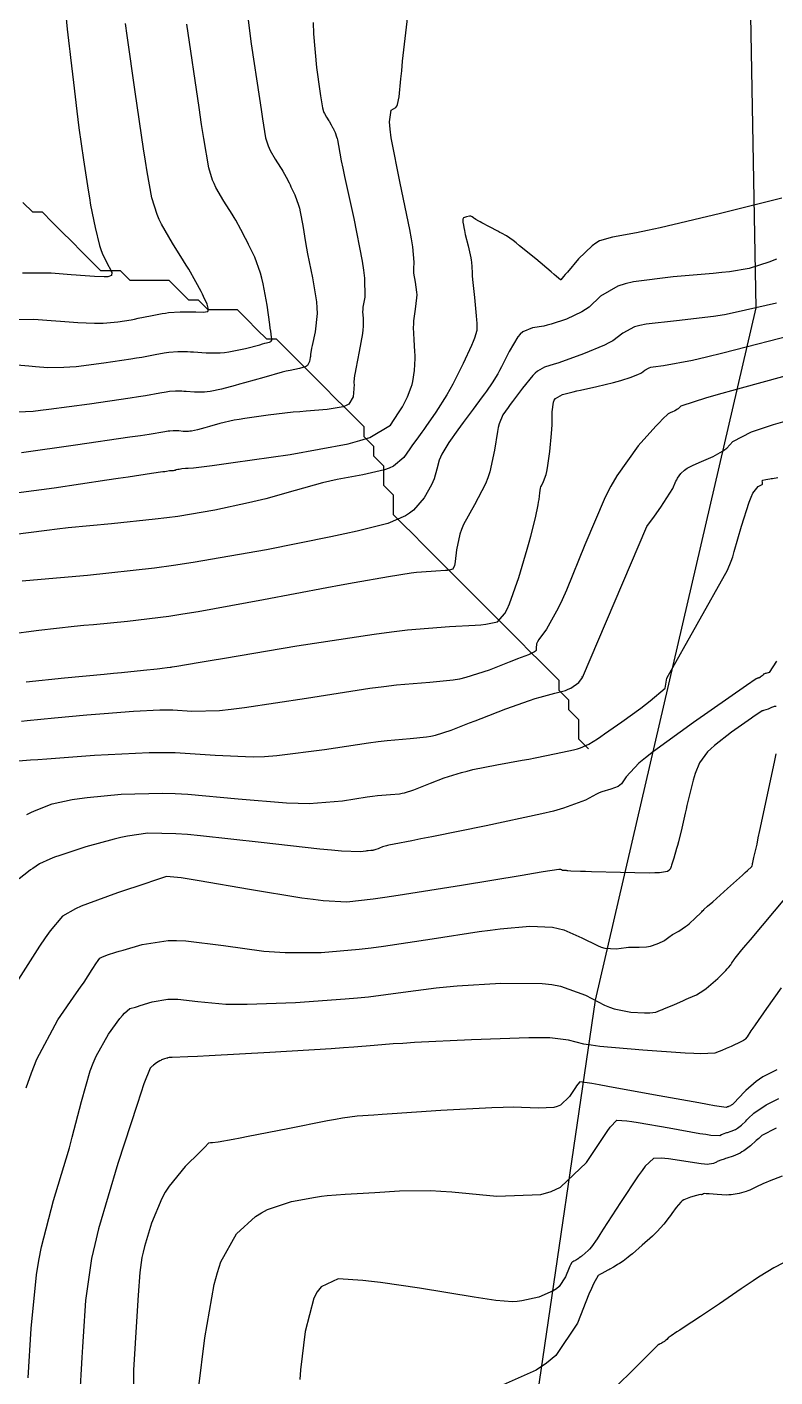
# Model space of a CAD drawing. Header units: metres. Extents: x 837117 to 838479, y 1189012 to 1191015.
# Drawn here: x 838165.3 to 838242, y 1190327.7 to 1190466 of the extents above; entities that cross this region are included whole.
import ezdxf

# ---------------------------------------------------------------- set-up
doc = ezdxf.new("R2010")
doc.units = ezdxf.units.M
doc.header["$LTSCALE"] = 0.3
for name, color, linetype in [('CORREDORVIA', 70, 'Continuous'), ('COTAS 10', 1, 'Continuous'), ('COTAS INT', 252, 'Continuous'), ('DRENAJE', 5, 'Continuous')]:
    doc.layers.add(name, color=color, linetype=linetype)

msp = doc.modelspace()

# ---------------------------------------------------------------- linework, layer by layer
at = {"layer": 'CORREDORVIA'}
msp.add_lwpolyline([(837910.68, 1191000.96), (838157.03, 1190996.19), (838237.17, 1190821.34), (838237, 1190602.88), (838240.03, 1190437.2), (838223.54, 1190366.27), (838212.2, 1190288.92), (838221.4, 1189997.88), (837954.54, 1189509.17), (837751.16, 1189231.38), (837593.19, 1189234.4), (837744.49, 1189686.61), (837750.28, 1189933.97), (837723.62, 1190051.52), (837726.09, 1190134.48), (837885.38, 1190229.43), (837983.18, 1190344.12), (837817.55, 1190502.19), (837798.03, 1190660.17), (837963.57, 1190795.98)], close=True, dxfattribs=at)
at = {"layer": 'COTAS 10'}
for points in [[(838164.25, 1190431.37), (838165.5, 1190431.27), (838165.84, 1190431.24), (838166.19, 1190431.21), (838167.45, 1190431.11), (838169.09, 1190431.12), (838169.68, 1190431.16), (838170.33, 1190431.22), (838173.17, 1190431.57), (838175.94, 1190431.99), (838176.54, 1190432.08), (838177.08, 1190432.17), (838178.45, 1190432.44), (838179.36, 1190432.61), (838179.61, 1190432.65), (838179.86, 1190432.68), (838180.77, 1190432.74), (838181.75, 1190432.73), (838182.06, 1190432.72), (838182.38, 1190432.7), (838183.66, 1190432.6), (838185.12, 1190432.59), (838185.55, 1190432.63), (838185.99, 1190432.69), (838187.7, 1190433.05), (838189.16, 1190433.44), (838189.45, 1190433.51), (838189.7, 1190433.58), (838190.17, 1190433.71), (838190.29, 1190433.76), (838190.32, 1190433.78), (838190.34, 1190433.8), (838190.39, 1190433.9), (838190.4, 1190434.02), (838190.4, 1190434.06), (838190.4, 1190434.09), (838190.38, 1190434.22), (838190.29, 1190434.81), (838190.25, 1190435.12), (838190.19, 1190435.51), (838189.92, 1190437.48), (838189.52, 1190439.69), (838189.39, 1190440.24), (838189.24, 1190440.76), (838188.65, 1190442.39), (838188.03, 1190443.7), (838187.87, 1190444.02), (838187.72, 1190444.32), (838187.24, 1190445.25), (838186.71, 1190446.18), (838186.53, 1190446.48), (838186.33, 1190446.81), (838185.48, 1190448.14), (838184.67, 1190449.56), (838184.49, 1190449.94), (838184.34, 1190450.3), (838183.94, 1190451.56), (838183.44, 1190454.55), (838183.21, 1190456.01), (838182.95, 1190457.74), (838181.7, 1190466.29)], [(838242.15, 1190442.21), (838241.36, 1190441.9), (838239.35, 1190441.24), (838237.34, 1190440.91), (838236.55, 1190440.82), (838235.65, 1190440.73), (838231.54, 1190440.39), (838227.48, 1190439.88), (838226.62, 1190439.68), (838225.87, 1190439.45), (838224.1, 1190438.4), (838222.94, 1190437.3), (838222.57, 1190437.04), (838222.18, 1190436.79), (838220.61, 1190436.05), (838219.04, 1190435.53), (838218.65, 1190435.43), (838218.28, 1190435.34), (838217.13, 1190435.16), (838216.14, 1190434.75), (838215.88, 1190434.51), (838215.62, 1190434.23), (838214.73, 1190432.75), (838213.95, 1190431.16), (838213.76, 1190430.79), (838213.57, 1190430.46), (838213.01, 1190429.53), (838212.41, 1190428.68), (838212.2, 1190428.4), (838211.98, 1190428.1), (838211.04, 1190426.84), (838210.02, 1190425.48), (838209.75, 1190425.1), (838209.49, 1190424.73), (838208.57, 1190423.43), (838207.84, 1190422.22), (838207.7, 1190421.92), (838207.57, 1190421.62), (838207.32, 1190420.68), (838207.06, 1190419.71), (838206.93, 1190419.4), (838206.78, 1190419.08), (838206.04, 1190417.76), (838204.92, 1190416.49), (838204.53, 1190416.19), (838204.11, 1190415.91), (838202.3, 1190415.13), (838199.16, 1190414.33), (838197.89, 1190414.05), (838196.46, 1190413.74), (838189.85, 1190412.43), (838182.35, 1190411.12), (838180.34, 1190410.82), (838178.37, 1190410.55), (838171.51, 1190409.8), (838165.96, 1190409.31), (838164.81, 1190409.21)], [(838165.3, 1190385.29), (838165.78, 1190385.54), (838166.25, 1190385.76), (838167.9, 1190386.39), (838169.94, 1190386.84), (838170.68, 1190386.95), (838171.48, 1190387.06), (838174.96, 1190387.38), (838179.2, 1190387.49), (838180.48, 1190387.45), (838181.8, 1190387.39), (838186.96, 1190386.92), (838191.91, 1190386.49), (838193.11, 1190386.45), (838194.23, 1190386.44), (838197.64, 1190386.71), (838200.18, 1190387.1), (838200.74, 1190387.18), (838201.25, 1190387.24), (838202.57, 1190387.35), (838203.51, 1190387.44), (838203.77, 1190387.49), (838204.02, 1190387.54), (838204.95, 1190387.84), (838205.99, 1190388.25), (838206.32, 1190388.37), (838206.67, 1190388.51), (838208.08, 1190389.05), (838209.85, 1190389.61), (838210.42, 1190389.76), (838211.02, 1190389.91), (838213.49, 1190390.41), (838216.07, 1190390.87), (838216.74, 1190390.99), (838217.39, 1190391.12), (838219.57, 1190391.54), (838221.34, 1190391.94), (838221.73, 1190392.04), (838222.07, 1190392.14), (838222.92, 1190392.5), (838223.79, 1190393.06), (838224.13, 1190393.29), (838224.52, 1190393.56), (838226.3, 1190394.79), (838228.24, 1190396.21), (838228.73, 1190396.59), (838229.2, 1190396.96), (838230.73, 1190398.25), (838230.9, 1190399.26), (838237.12, 1190410.34), (838237.5, 1190411.26), (838237.66, 1190411.72), (838237.82, 1190412.26), (838238.57, 1190414.83), (838239.35, 1190417.32), (838239.54, 1190417.81), (838239.72, 1190418.21), (838240.27, 1190418.92), (838240.62, 1190419.07), (838240.68, 1190419.11), (838240.72, 1190419.16), (838240.71, 1190419.34), (838240.68, 1190419.5), (838240.71, 1190419.53), (838240.76, 1190419.56), (838241.04, 1190419.64), (838241.46, 1190419.7), (838241.59, 1190419.72), (838241.73, 1190419.74), (838242.3, 1190419.84)], [(838242.62, 1190367.56), (838241.12, 1190365.42), (838239.95, 1190363.75), (838239.72, 1190363.41), (838239.53, 1190363.13), (838239.15, 1190362.53), (838238.95, 1190362.28), (838238.86, 1190362.21), (838238.76, 1190362.14), (838238.3, 1190361.9), (838237.78, 1190361.67), (838237.63, 1190361.6), (838237.49, 1190361.54), (838237, 1190361.34), (838236.53, 1190361.14), (838236.27, 1190361.04), (838235.81, 1190360.85), (838234.39, 1190360.79), (838233.67, 1190360.82), (838232.8, 1190360.86), (838228.43, 1190361.15), (838224.03, 1190361.55), (838223.13, 1190361.66), (838222.38, 1190361.77), (838220.82, 1190362.17), (838218.91, 1190362.41), (838217.93, 1190362.43), (838216.76, 1190362.43), (838210.89, 1190362.23), (838205.02, 1190361.93), (838203.84, 1190361.86), (838202.85, 1190361.8), (838200.89, 1190361.64), (838198.83, 1190361.46), (838197.77, 1190361.39), (838196.5, 1190361.31), (838190.19, 1190360.93), (838183.97, 1190360.58), (838182.78, 1190360.52), (838181.81, 1190360.47), (838180.19, 1190360.4), (838180.05, 1190360.42), (838180.02, 1190360.42), (838179.98, 1190360.42), (838179.88, 1190360.4), (838179.75, 1190360.36), (838179.7, 1190360.35), (838179.64, 1190360.33), (838179.4, 1190360.26), (838179.1, 1190360.16), (838179.02, 1190360.11), (838178.93, 1190360.07), (838178.59, 1190359.86), (838178.28, 1190359.63), (838178.2, 1190359.57), (838178.13, 1190359.51), (838177.92, 1190359.32), (838177.3, 1190357.71), (838176.98, 1190356.76), (838176.59, 1190355.59), (838174.62, 1190349.54), (838172.65, 1190342.84), (838172.26, 1190341.26), (838171.93, 1190339.8), (838171.29, 1190335.51), (838171.07, 1190331.84), (838171, 1190330.76), (838170.93, 1190329.67), (838170.68, 1190325.51)], [(838243.8, 1190339.86), (838241.86, 1190338.86), (838240.46, 1190337.99), (838240.1, 1190337.76), (838239.74, 1190337.52), (838238.54, 1190336.71), (838237.2, 1190335.78), (838236.76, 1190335.49), (838236.29, 1190335.17), (838234.35, 1190333.88), (838232.59, 1190332.72), (838232.24, 1190332.49), (838231.94, 1190332.3), (838231.34, 1190331.91), (838231.14, 1190331.77), (838231.09, 1190331.73), (838231.04, 1190331.69), (838230.89, 1190331.53), (838230.75, 1190331.39), (838230.71, 1190331.36), (838230.68, 1190331.32), (838230.54, 1190331.23), (838230.41, 1190331.16), (838230.37, 1190331.14), (838230.34, 1190331.12), (838230.22, 1190331.07), (838230.12, 1190331.02), (838230.1, 1190331.01), (838230.07, 1190331), (838229.98, 1190330.94), (838229.19, 1190330.16), (838228.71, 1190329.69), (838228.13, 1190329.11), (838225.1, 1190326.09)]]:
    msp.add_lwpolyline(points, dxfattribs=at)
at = {"layer": 'COTAS INT'}
for points in [[(838187.54, 1190470.28), (838188.3, 1190464.27), (838189.13, 1190458.66), (838189.3, 1190457.52), (838189.45, 1190456.57), (838189.77, 1190454.62), (838190.02, 1190453.82), (838190.12, 1190453.59), (838190.23, 1190453.35), (838190.75, 1190452.45), (838191.29, 1190451.59), (838191.42, 1190451.39), (838191.53, 1190451.2), (838191.87, 1190450.6), (838192.18, 1190450.01), (838192.28, 1190449.82), (838192.37, 1190449.62), (838192.77, 1190448.78), (838193.15, 1190447.74), (838193.24, 1190447.41), (838193.32, 1190447.06), (838193.58, 1190445.65), (838193.86, 1190443.9), (838193.97, 1190443.33), (838194.08, 1190442.74), (838194.59, 1190440.3), (838194.99, 1190437.83), (838195.03, 1190437.22), (838195.04, 1190436.63), (838194.85, 1190434.74), (838194.54, 1190433.36), (838194.48, 1190433.09), (838194.44, 1190432.86), (838194.38, 1190432.47), (838194.38, 1190432.3), (838194.37, 1190432.23), (838194.35, 1190432.14), (838194.27, 1190431.73), (838194.06, 1190431.32), (838193.95, 1190431.23), (838193.83, 1190431.16), (838193.26, 1190430.99), (838192.27, 1190430.8), (838191.89, 1190430.71), (838191.47, 1190430.61), (838189.58, 1190430.09), (838187.59, 1190429.53), (838187.1, 1190429.39), (838186.65, 1190429.27), (838185.24, 1190428.89), (838184.08, 1190428.64), (838183.78, 1190428.6), (838183.49, 1190428.58), (838182.49, 1190428.58), (838181.62, 1190428.65), (838181.4, 1190428.66), (838181.19, 1190428.67), (838180.52, 1190428.67), (838179.91, 1190428.63), (838179.74, 1190428.61), (838179.57, 1190428.59), (838178.94, 1190428.47), (838177.46, 1190428.21), (838176.74, 1190428.1), (838175.89, 1190427.97), (838171.73, 1190427.36), (838167.54, 1190426.79), (838166.68, 1190426.68), (838165.94, 1190426.6), (838164.36, 1190426.51)], [(838162.62, 1190418.05), (838168.08, 1190418.77), (838173.5, 1190419.58), (838174.66, 1190419.76), (838175.67, 1190419.91), (838178.07, 1190420.26), (838179.22, 1190420.43), (838179.44, 1190420.46), (838179.62, 1190420.49), (838179.93, 1190420.54), (838179.97, 1190420.54), (838179.98, 1190420.54), (838179.99, 1190420.55), (838180.03, 1190420.55), (838180.08, 1190420.55), (838180.09, 1190420.55), (838180.1, 1190420.55), (838180.16, 1190420.54), (838180.22, 1190420.54), (838180.24, 1190420.54), (838180.26, 1190420.55), (838180.33, 1190420.56), (838180.42, 1190420.59), (838180.45, 1190420.59), (838180.48, 1190420.6), (838180.61, 1190420.64), (838180.78, 1190420.68), (838180.84, 1190420.69), (838180.91, 1190420.7), (838181.19, 1190420.74), (838181.57, 1190420.78), (838181.7, 1190420.79), (838181.83, 1190420.8), (838182.39, 1190420.83), (838184.28, 1190421.07), (838185.25, 1190421.2), (838186.43, 1190421.36), (838192.29, 1190422.2), (838198.22, 1190423.28), (838199.43, 1190423.61), (838200.45, 1190423.94), (838202.59, 1190425.2), (838203.41, 1190426.45), (838203.61, 1190426.77), (838203.79, 1190427.08), (838204.32, 1190428.08), (838204.7, 1190429.07), (838204.78, 1190429.36), (838204.85, 1190429.66), (838205.03, 1190430.81), (838205.09, 1190432.03), (838205.09, 1190432.37), (838205.08, 1190432.71), (838205, 1190433.96), (838204.94, 1190435.21), (838204.95, 1190435.55), (838204.97, 1190435.88), (838205.14, 1190437.08), (838205.29, 1190438.23), (838205.3, 1190438.53), (838205.29, 1190438.83), (838205.15, 1190439.86), (838204.97, 1190440.77), (838204.95, 1190441), (838204.95, 1190441.21), (838205.01, 1190441.88), (838204.87, 1190443.48), (838204.73, 1190444.28), (838204.55, 1190445.24), (838203.56, 1190449.99), (838202.65, 1190454.64), (838202.53, 1190455.53), (838202.46, 1190456.26), (838202.65, 1190457.48), (838203.11, 1190457.75), (838203.21, 1190457.89), (838203.28, 1190458.05), (838203.45, 1190458.83), (838203.63, 1190460.69), (838203.72, 1190461.51), (838203.82, 1190462.48), (838204.36, 1190467.12)], [(838169.28, 1190467.21), (838169.41, 1190465.78), (838169.63, 1190464.04), (838169.7, 1190463.47), (838169.77, 1190462.85), (838170.06, 1190460.3), (838170.41, 1190457.37), (838170.52, 1190456.52), (838170.63, 1190455.65), (838171.09, 1190452.38), (838171.57, 1190449.26), (838171.7, 1190448.49), (838171.83, 1190447.75), (838172.29, 1190445.43), (838172.75, 1190443.6), (838172.88, 1190443.19), (838173.02, 1190442.81), (838173.51, 1190441.76), (838173.89, 1190441.09), (838173.95, 1190440.94), (838173.99, 1190440.82), (838173.96, 1190440.52), (838173.59, 1190440.4), (838173.42, 1190440.38), (838173.21, 1190440.38), (838172.21, 1190440.42), (838170.79, 1190440.53), (838170.33, 1190440.57), (838169.83, 1190440.61), (838167.77, 1190440.78), (838164.85, 1190440.77)], [(838163.51, 1190436.03), (838166.01, 1190436.07), (838167.77, 1190435.93), (838168.26, 1190435.89), (838168.75, 1190435.85), (838170.53, 1190435.71), (838172.24, 1190435.63), (838172.69, 1190435.64), (838173.12, 1190435.65), (838174.61, 1190435.78), (838175.98, 1190436), (838176.34, 1190436.07), (838176.7, 1190436.14), (838177.95, 1190436.4), (838179.16, 1190436.64), (838179.49, 1190436.68), (838179.82, 1190436.72), (838181.01, 1190436.8), (838182.09, 1190436.81), (838182.35, 1190436.81), (838182.6, 1190436.8), (838183.36, 1190436.76), (838183.83, 1190436.85), (838183.89, 1190436.93), (838183.93, 1190437.03), (838183.79, 1190437.59), (838183.41, 1190438.38), (838183.29, 1190438.62), (838183.16, 1190438.88), (838182.61, 1190439.89), (838181.89, 1190441.16), (838181.64, 1190441.57), (838181.36, 1190442.02), (838180.21, 1190443.84), (838179.11, 1190445.77), (838178.87, 1190446.28), (838178.65, 1190446.78), (838178.11, 1190448.49), (838177.63, 1190451.15), (838177.46, 1190452.25), (838177.26, 1190453.5), (838176.39, 1190459.34), (838175.56, 1190465.13), (838175.39, 1190466.36)], [(838194.66, 1190466.44), (838194.69, 1190465.3), (838194.97, 1190461.84), (838195.32, 1190459.42), (838195.4, 1190458.93), (838195.46, 1190458.52), (838195.6, 1190457.69), (838195.71, 1190457.34), (838195.75, 1190457.24), (838195.8, 1190457.14), (838196.02, 1190456.75), (838196.25, 1190456.38), (838196.31, 1190456.29), (838196.36, 1190456.21), (838196.5, 1190455.96), (838196.64, 1190455.7), (838196.68, 1190455.62), (838196.72, 1190455.53), (838196.89, 1190455.17), (838197.05, 1190454.73), (838197.09, 1190454.58), (838197.13, 1190454.44), (838197.24, 1190453.83), (838197.53, 1190452.28), (838197.69, 1190451.54), (838197.87, 1190450.67), (838198.81, 1190446.38), (838199.67, 1190441.99), (838199.81, 1190441.06), (838199.91, 1190440.25), (838199.93, 1190438.31), (838199.74, 1190437.28), (838199.72, 1190437.04), (838199.71, 1190436.82), (838199.76, 1190436.16), (838199.78, 1190435.31), (838199.75, 1190434.97), (838199.69, 1190434.57), (838199.36, 1190432.74), (838199.01, 1190430.97), (838198.94, 1190430.6), (838198.89, 1190430.29), (838198.83, 1190429.64), (838198.84, 1190429.23), (838198.83, 1190429.08), (838198.82, 1190428.9), (838198.76, 1190428.11), (838198.3, 1190427.35), (838198.03, 1190427.2), (838197.71, 1190427.06), (838196.08, 1190426.79), (838193.92, 1190426.63), (838193.28, 1190426.57), (838192.61, 1190426.51), (838190.04, 1190426.21), (838187.63, 1190425.88), (838187.07, 1190425.79), (838186.56, 1190425.7), (838185.09, 1190425.36), (838184.03, 1190425.06), (838183.78, 1190424.99), (838183.53, 1190424.93), (838182.79, 1190424.72), (838182.17, 1190424.59), (838182.01, 1190424.57), (838181.85, 1190424.56), (838181.33, 1190424.56), (838180.86, 1190424.6), (838180.75, 1190424.6), (838180.64, 1190424.61), (838180.28, 1190424.61), (838179.95, 1190424.59), (838179.86, 1190424.58), (838179.77, 1190424.57), (838179.44, 1190424.5), (838177.83, 1190424.25), (838176.94, 1190424.11), (838175.85, 1190423.95), (838170.29, 1190423.15), (838164.74, 1190422.36)], [(838242.7, 1190448.45), (838236.42, 1190446.87), (838230.21, 1190445.42), (838228.92, 1190445.13), (838227.81, 1190444.9), (838225.32, 1190444.47), (838224, 1190444.07), (838223.63, 1190443.85), (838223.25, 1190443.58), (838221.86, 1190442.22), (838220.71, 1190440.87), (838220.49, 1190440.62), (838220.31, 1190440.41), (838220.03, 1190440.09), (838220.02, 1190440.09), (838220.01, 1190440.1), (838220.01, 1190440.1), (838219.99, 1190440.1), (838219.6, 1190440.43), (838219.35, 1190440.64), (838219.05, 1190440.89), (838217.46, 1190442.22), (838215.8, 1190443.58), (838215.45, 1190443.86), (838215.15, 1190444.1), (838214.45, 1190444.59), (838213.95, 1190444.86), (838213.77, 1190444.95), (838213.58, 1190445.06), (838212.73, 1190445.5), (838211.93, 1190445.92), (838211.77, 1190446.01), (838211.62, 1190446.08), (838211.31, 1190446.27), (838211.17, 1190446.38), (838211.13, 1190446.41), (838211.09, 1190446.44), (838210.96, 1190446.53), (838210.8, 1190446.59), (838210.73, 1190446.59), (838210.66, 1190446.59), (838210.35, 1190446.55), (838210.07, 1190446.42), (838210.03, 1190446.36), (838209.99, 1190446.3), (838209.99, 1190445.98), (838210.06, 1190445.67), (838210.07, 1190445.61), (838210.08, 1190445.55), (838210.08, 1190445.45), (838210.15, 1190445.14), (838210.19, 1190444.95), (838210.24, 1190444.73), (838210.53, 1190443.55), (838210.8, 1190442.35), (838210.85, 1190442.1), (838210.89, 1190441.89), (838210.92, 1190441.42), (838210.93, 1190440.8), (838210.95, 1190440.49), (838210.98, 1190440.12), (838211.17, 1190438.28), (838211.35, 1190436.39), (838211.38, 1190436), (838211.41, 1190435.66), (838211.42, 1190434.88), (838211.19, 1190434.1), (838211.05, 1190433.76), (838210.88, 1190433.36), (838210.04, 1190431.5), (838208.97, 1190429.39), (838208.66, 1190428.84), (838208.35, 1190428.3), (838207.21, 1190426.52), (838206.2, 1190425.07), (838205.98, 1190424.75), (838205.78, 1190424.47), (838205.26, 1190423.76), (838204.84, 1190423.18), (838204.7, 1190422.98), (838204.55, 1190422.77), (838203.93, 1190421.87), (838202.87, 1190420.99), (838202.44, 1190420.79), (838201.96, 1190420.61), (838199.74, 1190420.11), (838197.1, 1190419.64), (838196.35, 1190419.47), (838195.59, 1190419.29), (838192.79, 1190418.5), (838189.79, 1190417.65), (838188.91, 1190417.43), (838188.01, 1190417.22), (838184.57, 1190416.49), (838180.77, 1190415.85), (838179.63, 1190415.7), (838178.46, 1190415.55), (838173.96, 1190415.08), (838169.53, 1190414.66), (838168.41, 1190414.54), (838167.33, 1190414.41), (838163.84, 1190413.95)], [(838242.14, 1190437.68), (838237.92, 1190436.72), (838236.8, 1190436.51), (838235.7, 1190436.33), (838231.88, 1190435.9), (838228.8, 1190435.54), (838228.15, 1190435.41), (838227.6, 1190435.27), (838226.38, 1190434.62), (838225.38, 1190433.85), (838224.97, 1190433.62), (838224.51, 1190433.39), (838222.35, 1190432.5), (838220.2, 1190431.72), (838219.74, 1190431.56), (838219.34, 1190431.43), (838218.37, 1190431.14), (838217.66, 1190430.73), (838217.42, 1190430.52), (838217.17, 1190430.27), (838216.1, 1190428.99), (838215.07, 1190427.62), (838214.84, 1190427.3), (838214.64, 1190427.02), (838214.08, 1190426.25), (838213.71, 1190425.34), (838213.62, 1190424.97), (838213.53, 1190424.55), (838213.23, 1190422.64), (838212.76, 1190420.41), (838212.55, 1190419.8), (838212.31, 1190419.2), (838211.17, 1190417.03), (838210.07, 1190415.02), (838209.85, 1190414.51), (838209.67, 1190414.02), (838209.33, 1190412.43), (838209.22, 1190411.23), (838209.18, 1190411), (838209.14, 1190410.8), (838208.97, 1190410.43), (838208.59, 1190410.33), (838208.41, 1190410.31), (838208.21, 1190410.29), (838207.21, 1190410.25), (838205.74, 1190410.15), (838205.23, 1190410.09), (838204.69, 1190410.02), (838202.38, 1190409.67), (838198.84, 1190409.05), (838197.52, 1190408.8), (838196.06, 1190408.53), (838189.54, 1190407.29), (838182.86, 1190406.08), (838181.29, 1190405.82), (838179.84, 1190405.6), (838175.6, 1190405.07), (838172.11, 1190404.75), (838171.13, 1190404.66), (838170.14, 1190404.56), (838166.52, 1190404.17), (838163.42, 1190403.76)], [(838165.22, 1190398.9), (838169.15, 1190399.3), (838173.23, 1190399.68), (838174.16, 1190399.77), (838174.99, 1190399.85), (838177.25, 1190400.09), (838178.64, 1190400.24), (838178.93, 1190400.27), (838179.17, 1190400.3), (838179.69, 1190400.35), (838179.99, 1190400.39), (838180.09, 1190400.41), (838180.2, 1190400.42), (838180.67, 1190400.51), (838182.87, 1190400.89), (838184.07, 1190401.09), (838185.54, 1190401.33), (838192.97, 1190402.57), (838200.91, 1190403.79), (838202.69, 1190404.03), (838204.3, 1190404.23), (838208.61, 1190404.58), (838211.27, 1190404.69), (838211.84, 1190404.74), (838212.34, 1190404.79), (838213.53, 1190405.03), (838214.3, 1190405.9), (838214.54, 1190406.34), (838214.78, 1190406.88), (838215.73, 1190409.57), (838216.6, 1190412.5), (838216.79, 1190413.19), (838216.97, 1190413.83), (838217.43, 1190415.7), (838217.7, 1190417.03), (838217.75, 1190417.32), (838217.8, 1190417.59), (838217.89, 1190418.27), (838217.96, 1190418.73), (838218, 1190418.86), (838218.04, 1190418.98), (838218.26, 1190419.42), (838218.52, 1190420.15), (838218.59, 1190420.46), (838218.66, 1190420.82), (838218.91, 1190422.51), (838219.09, 1190424.35), (838219.11, 1190424.8), (838219.14, 1190425.23), (838219.14, 1190426.56), (838219.27, 1190427.55), (838219.37, 1190427.76), (838219.5, 1190427.94), (838220.22, 1190428.35), (838221.3, 1190428.62), (838221.67, 1190428.7), (838222.07, 1190428.79), (838223.74, 1190429.17), (838225.42, 1190429.56), (838225.81, 1190429.66), (838226.18, 1190429.76), (838227.25, 1190430.1), (838228, 1190430.41), (838228.16, 1190430.49), (838228.31, 1190430.57), (838228.65, 1190430.84), (838229.08, 1190431.07), (838229.27, 1190431.12), (838229.5, 1190431.16), (838230.57, 1190431.29), (838233.55, 1190431.87), (838234.97, 1190432.2), (838236.65, 1190432.61), (838244.88, 1190434.71)], [(838248.74, 1190431.8), (838238.52, 1190429), (838236.56, 1190428.45), (838234.96, 1190427.99), (838232.35, 1190427.14), (838232.15, 1190426.93), (838232.08, 1190426.87), (838232.01, 1190426.82), (838231.71, 1190426.66), (838231.4, 1190426.52), (838231.33, 1190426.49), (838231.25, 1190426.46), (838231.04, 1190426.36), (838230.45, 1190425.8), (838230.14, 1190425.48), (838229.78, 1190425.09), (838227.96, 1190423.07), (838225.77, 1190420), (838225.17, 1190418.95), (838224.58, 1190417.81), (838222.49, 1190412.94), (838220.63, 1190408.3), (838220.19, 1190407.31), (838219.78, 1190406.44), (838218.56, 1190404.31), (838217.78, 1190403.22), (838217.65, 1190402.99), (838217.55, 1190402.79), (838217.51, 1190402.35), (838217.52, 1190402.11), (838217.44, 1190402.04), (838217.34, 1190401.96), (838216.73, 1190401.67), (838215.61, 1190401.24), (838215.19, 1190401.08), (838214.73, 1190400.9), (838212.68, 1190400.09), (838210.31, 1190399.33), (838209.65, 1190399.18), (838208.99, 1190399.06), (838206.6, 1190398.84), (838203.2, 1190398.55), (838201.9, 1190398.39), (838200.46, 1190398.2), (838193.96, 1190397.19), (838187.6, 1190396.23), (838186.24, 1190396.06), (838185.05, 1190395.94), (838182.2, 1190395.86), (838180.24, 1190395.99), (838179.61, 1190395.99), (838178.94, 1190395.98), (838176.24, 1190395.85), (838173.2, 1190395.62), (838172.33, 1190395.55), (838171.45, 1190395.47), (838168.14, 1190395.18), (838165.33, 1190394.9), (838164.75, 1190394.83)], [(838222.26, 1190399.34), (838228.84, 1190414.8), (838229.63, 1190415.87), (838230.29, 1190416.78), (838231.51, 1190418.69), (838231.83, 1190419.44), (838231.92, 1190419.61), (838232.01, 1190419.77), (838232.34, 1190420.24), (838232.73, 1190420.6), (838232.86, 1190420.69), (838232.99, 1190420.78), (838233.54, 1190421.06), (838234.23, 1190421.37), (838234.46, 1190421.47), (838234.69, 1190421.57), (838235.66, 1190422), (838236.61, 1190422.52), (838236.84, 1190422.69), (838237.05, 1190422.85), (838237.68, 1190423.52), (838239.59, 1190424.5), (838240.61, 1190424.86), (838241.84, 1190425.26), (838248.05, 1190427.05)], [(838242.15, 1190401), (838241.41, 1190399.85), (838241.06, 1190399.76), (838240.99, 1190399.74), (838240.93, 1190399.72), (838240.83, 1190399.69), (838240.81, 1190399.67), (838240.81, 1190399.67), (838240.8, 1190399.66), (838240.79, 1190399.64), (838240.78, 1190399.61), (838240.78, 1190399.61), (838240.77, 1190399.6), (838240.76, 1190399.58), (838240.72, 1190399.54), (838240.71, 1190399.52), (838240.68, 1190399.51), (838240.58, 1190399.43), (838240.48, 1190399.36), (838240.46, 1190399.35), (838240.44, 1190399.34), (838240.39, 1190399.32), (838240.36, 1190399.32), (838240.36, 1190399.32), (838240.35, 1190399.32), (838240.31, 1190399.3), (838240.27, 1190399.28), (838240.25, 1190399.28), (838240.24, 1190399.27), (838240.19, 1190399.26), (838240.15, 1190399.25), (838240.14, 1190399.24), (838240.13, 1190399.24), (838240.08, 1190399.21), (838239.07, 1190398.51), (838233.65, 1190394.73), (838229.55, 1190391.77), (838228.73, 1190391.12), (838228.05, 1190390.56), (838226.74, 1190389.18), (838226.25, 1190388.46), (838226.08, 1190388.31), (838225.91, 1190388.18), (838225.16, 1190387.89), (838224.25, 1190387.63), (838223.98, 1190387.52), (838223.7, 1190387.39), (838222.58, 1190386.78), (838220.3, 1190385.94), (838219.28, 1190385.66), (838218.09, 1190385.36), (838212.39, 1190384.14), (838206.81, 1190383.03), (838205.69, 1190382.81), (838204.76, 1190382.62), (838202.95, 1190382.28), (838202.41, 1190382.17), (838202.28, 1190382.14), (838202.15, 1190382.1), (838201.77, 1190381.98), (838201.46, 1190381.86), (838201.38, 1190381.83), (838201.31, 1190381.8), (838201.08, 1190381.72), (838200.88, 1190381.65), (838200.82, 1190381.64), (838200.77, 1190381.63), (838200.56, 1190381.61), (838200.27, 1190381.58), (838200.16, 1190381.57), (838200.04, 1190381.55), (838199.49, 1190381.47), (838197.54, 1190381.55), (838196.54, 1190381.64), (838195.34, 1190381.76), (838189.33, 1190382.45), (838183.1, 1190383.12), (838181.76, 1190383.24), (838180.57, 1190383.33), (838177.69, 1190383.39), (838175.61, 1190383.09), (838174.94, 1190382.95), (838174.23, 1190382.79), (838171.34, 1190381.98), (838168.68, 1190381.12), (838168.13, 1190380.92), (838167.65, 1190380.74), (838166.57, 1190380.26), (838165.9, 1190379.79), (838165.68, 1190379.63), (838165.45, 1190379.46), (838164.49, 1190378.7)], [(838164.45, 1190390.81), (838165.66, 1190390.9), (838166.41, 1190390.95), (838167.34, 1190391.02), (838172.24, 1190391.38), (838177.83, 1190391.65), (838179.2, 1190391.66), (838180.5, 1190391.65), (838184.58, 1190391.39), (838188.48, 1190391.22), (838189.67, 1190391.26), (838190.92, 1190391.34), (838195.8, 1190391.95), (838200.32, 1190392.65), (838201.32, 1190392.78), (838202.22, 1190392.9), (838204.59, 1190393.09), (838206.25, 1190393.25), (838206.71, 1190393.34), (838207.17, 1190393.44), (838208.81, 1190393.96), (838210.67, 1190394.69), (838211.26, 1190394.91), (838211.88, 1190395.15), (838214.4, 1190396.12), (838216.83, 1190397), (838217.4, 1190397.18), (838217.92, 1190397.34), (838219.42, 1190397.72), (838220.53, 1190398.02), (838220.8, 1190398.13), (838221.06, 1190398.25), (838221.88, 1190398.82), (838222.26, 1190399.34), (838222.24, 1190399.44)], [(838242.1, 1190396.37), (838241.95, 1190396.37), (838241.91, 1190396.36), (838241.85, 1190396.34), (838241.65, 1190396.26), (838241.42, 1190396.16), (838241.35, 1190396.13), (838241.29, 1190396.11), (838241.05, 1190396.04), (838240.8, 1190395.97), (838240.74, 1190395.94), (838240.67, 1190395.91), (838240.44, 1190395.77), (838239.86, 1190395.37), (838239.57, 1190395.17), (838239.23, 1190394.93), (838237.53, 1190393.75), (838235.78, 1190392.39), (838235.4, 1190392.04), (838235.07, 1190391.71), (838234.27, 1190390.59), (838233.82, 1190389.49), (838233.71, 1190389.17), (838233.6, 1190388.84), (838233.28, 1190387.59), (838232.97, 1190386.24), (838232.88, 1190385.84), (838232.79, 1190385.44), (838232.44, 1190383.92), (838232.09, 1190382.49), (838232, 1190382.14), (838231.91, 1190381.81), (838231.61, 1190380.82), (838231.39, 1190380.12), (838231.35, 1190379.99), (838231.31, 1190379.88), (838231.24, 1190379.69), (838231.22, 1190379.67), (838231.21, 1190379.66), (838231.21, 1190379.66), (838231.2, 1190379.66), (838231.16, 1190379.63), (838231.14, 1190379.61), (838231.11, 1190379.58), (838230.98, 1190379.45), (838230.14, 1190379.33), (838229.67, 1190379.32), (838229.09, 1190379.31), (838226.15, 1190379.35), (838223.18, 1190379.43), (838222.58, 1190379.45), (838222.07, 1190379.47), (838221.06, 1190379.51), (838220.75, 1190379.54), (838220.68, 1190379.55), (838220.62, 1190379.56), (838220.48, 1190379.57), (838220.4, 1190379.57), (838220.38, 1190379.57), (838220.36, 1190379.57), (838220.3, 1190379.56), (838220.24, 1190379.56), (838220.22, 1190379.57), (838220.2, 1190379.58), (838220.11, 1190379.62), (838220.02, 1190379.66), (838219.99, 1190379.67), (838219.96, 1190379.67), (838219.84, 1190379.68), (838218.22, 1190379.43), (838217.25, 1190379.27), (838216.06, 1190379.07), (838209.84, 1190378.04), (838203.35, 1190377), (838201.98, 1190376.8), (838200.81, 1190376.63), (838198.1, 1190376.31), (838195.66, 1190376.46), (838194.65, 1190376.59), (838193.49, 1190376.75), (838188.1, 1190377.63), (838182.94, 1190378.52), (838181.93, 1190378.68), (838181.1, 1190378.81), (838179.62, 1190378.96), (838178.67, 1190378.65), (838178.18, 1190378.48), (838177.58, 1190378.28), (838174.6, 1190377.28), (838171.52, 1190376.16), (838170.86, 1190375.9), (838170.29, 1190375.64), (838168.93, 1190374.88), (838167.67, 1190373.38), (838167.17, 1190372.66), (838166.59, 1190371.81), (838163.95, 1190367.67)], [(838165.23, 1190357.31), (838165.77, 1190358.83), (838166.32, 1190360.23), (838168.47, 1190364.26), (838170.38, 1190367.02), (838170.79, 1190367.61), (838171.15, 1190368.14), (838171.99, 1190369.43), (838172.42, 1190370.1), (838172.52, 1190370.24), (838172.6, 1190370.35), (838172.78, 1190370.59), (838172.97, 1190370.69), (838173.05, 1190370.73), (838173.14, 1190370.76), (838173.57, 1190370.92), (838174.41, 1190371.19), (838174.77, 1190371.29), (838175.18, 1190371.42), (838177.1, 1190372), (838179.77, 1190372.39), (838180.64, 1190372.4), (838181.58, 1190372.37), (838185.46, 1190371.89), (838189.6, 1190371.32), (838190.69, 1190371.23), (838191.77, 1190371.17), (838195.46, 1190371.18), (838199.37, 1190371.52), (838200.58, 1190371.66), (838201.84, 1190371.82), (838206.85, 1190372.58), (838211.66, 1190373.31), (838212.78, 1190373.47), (838213.82, 1190373.59), (838216.86, 1190373.86), (838219.17, 1190373.75), (838219.76, 1190373.64), (838220.33, 1190373.5), (838222.19, 1190372.68), (838223.78, 1190371.87), (838224.17, 1190371.73), (838224.54, 1190371.62), (838225.72, 1190371.55), (838226.72, 1190371.68), (838226.98, 1190371.7), (838227.23, 1190371.71), (838228.07, 1190371.72), (838228.83, 1190371.75), (838229.03, 1190371.78), (838229.23, 1190371.82), (838229.91, 1190372.04), (838230.46, 1190372.3), (838230.59, 1190372.37), (838230.69, 1190372.43), (838230.96, 1190372.62), (838231.24, 1190372.84), (838231.36, 1190372.91), (838231.5, 1190373), (838232.12, 1190373.36), (838232.83, 1190373.82), (838233.02, 1190373.96), (838233.21, 1190374.11), (838233.86, 1190374.72), (838234.38, 1190375.24), (838234.48, 1190375.34), (838234.56, 1190375.42), (838234.69, 1190375.55), (838234.7, 1190375.56), (838234.71, 1190375.57), (838235.08, 1190375.91), (838235.61, 1190376.37), (838237.12, 1190377.73), (838238.65, 1190379.09), (838238.94, 1190379.35), (838239.18, 1190379.57), (838239.58, 1190379.93), (838239.61, 1190379.98), (838239.62, 1190379.99), (838239.62, 1190380), (838239.64, 1190380.03), (838239.68, 1190380.19), (838239.7, 1190380.27), (838239.72, 1190380.38), (838239.84, 1190380.89), (838240.15, 1190382.26), (838240.28, 1190382.9), (838240.44, 1190383.66), (838241.22, 1190387.31), (838241.97, 1190390.85), (838242.11, 1190391.52)], [(838165.42, 1190327.6), (838165.73, 1190332.64), (838166.29, 1190338.16), (838166.52, 1190339.6), (838166.79, 1190341), (838168.02, 1190345.75), (838169.33, 1190350.04), (838169.65, 1190351.16), (838169.95, 1190352.24), (838170.88, 1190355.89), (838171.79, 1190359.05), (838172.08, 1190359.82), (838172.39, 1190360.54), (838173.65, 1190362.8), (838174.82, 1190364.39), (838175.08, 1190364.71), (838175.3, 1190364.96), (838175.85, 1190365.42), (838176.42, 1190365.58), (838176.65, 1190365.65), (838176.92, 1190365.73), (838178.15, 1190366.1), (838179.75, 1190366.37), (838180.24, 1190366.38), (838180.76, 1190366.38), (838182.82, 1190366.15), (838185.7, 1190365.89), (838186.73, 1190365.87), (838187.87, 1190365.88), (838192.82, 1190366.06), (838197.94, 1190366.41), (838199.18, 1190366.52), (838200.33, 1190366.64), (838203.88, 1190367.11), (838207.25, 1190367.56), (838208.31, 1190367.66), (838209.42, 1190367.76), (838213.88, 1190368.04), (838218.13, 1190367.99), (838219.11, 1190367.88), (838220.01, 1190367.72), (838222.57, 1190366.78), (838224.5, 1190365.77), (838225.02, 1190365.56), (838225.52, 1190365.39), (838227.23, 1190365.05), (838228.61, 1190364.98), (838228.91, 1190364.98), (838229.16, 1190364.98), (838229.76, 1190365.06), (838230.26, 1190365.26), (838230.45, 1190365.34), (838230.66, 1190365.42), (838231.61, 1190365.82), (838232.63, 1190366.25), (838232.89, 1190366.37), (838233.13, 1190366.48), (838233.93, 1190366.84), (838234.7, 1190367.3), (838234.93, 1190367.47), (838235.17, 1190367.67), (838236.12, 1190368.51), (838236.94, 1190369.32), (838237.1, 1190369.49), (838237.23, 1190369.62), (838237.47, 1190369.92), (838237.54, 1190370.04), (838237.56, 1190370.08), (838237.58, 1190370.11), (838237.67, 1190370.24), (838237.76, 1190370.37), (838237.78, 1190370.41), (838237.81, 1190370.45), (838237.92, 1190370.6), (838238.61, 1190371.44), (838239, 1190371.91), (838239.48, 1190372.48), (838241.96, 1190375.41), (838244.44, 1190378.39)], [(838242.18, 1190359.16), (838240.76, 1190358.42), (838240.4, 1190358.2), (838240.06, 1190357.96), (838238.99, 1190357.02), (838238.2, 1190356.18), (838237.9, 1190355.87), (838237.62, 1190355.59), (838237.51, 1190355.51), (838237.47, 1190355.49), (838237.44, 1190355.47), (838237.32, 1190355.41), (838237.21, 1190355.38), (838237.18, 1190355.37), (838237.16, 1190355.36), (838237.1, 1190355.34), (838237.06, 1190355.32), (838237.04, 1190355.32), (838236.98, 1190355.28), (838235.8, 1190355.47), (838235.08, 1190355.59), (838234.19, 1190355.75), (838229.53, 1190356.6), (838224.86, 1190357.45), (838223.96, 1190357.61), (838223.22, 1190357.73), (838222, 1190357.92), (838221.77, 1190357.67), (838221.66, 1190357.52), (838221.54, 1190357.34), (838220.93, 1190356.41), (838220, 1190355.53), (838219.67, 1190355.39), (838219.31, 1190355.28), (838217.74, 1190355.22), (838215.14, 1190355.31), (838214.12, 1190355.29), (838212.97, 1190355.25), (838207.74, 1190354.97), (838202.73, 1190354.63), (838201.72, 1190354.57), (838200.87, 1190354.51), (838199.14, 1190354.41), (838197.64, 1190354.2), (838196.94, 1190354.07), (838196.1, 1190353.91), (838192.05, 1190353.11), (838187.99, 1190352.3), (838187.15, 1190352.14), (838186.44, 1190352.01), (838184.91, 1190351.75), (838184.32, 1190351.68), (838184.21, 1190351.67), (838184.11, 1190351.66), (838183.93, 1190351.62), (838183.54, 1190351.23), (838183.3, 1190351), (838183.02, 1190350.72), (838181.52, 1190349.24), (838179.87, 1190347.23), (838179.48, 1190346.62), (838179.12, 1190345.98), (838178.06, 1190343.45), (838177.35, 1190341.03), (838177.21, 1190340.46), (838177.09, 1190339.93), (838176.86, 1190338.38), (838176.71, 1190336.07), (838176.58, 1190333.9), (838176.24, 1190328.38), (838176.24, 1190321.84)], [(838182.9, 1190326.42), (838183.53, 1190331.68), (838184.49, 1190337.16), (838184.82, 1190338.38), (838185.19, 1190339.48), (838186.78, 1190342.36), (838188.74, 1190344.11), (838189.34, 1190344.49), (838189.97, 1190344.83), (838192.44, 1190345.66), (838194.89, 1190346.1), (838195.49, 1190346.19), (838196.07, 1190346.27), (838197.91, 1190346.42), (838199.76, 1190346.51), (838200.35, 1190346.55), (838200.97, 1190346.58), (838203.49, 1190346.74), (838206.69, 1190346.77), (838207.73, 1190346.73), (838208.85, 1190346.66), (838213.49, 1190346.2), (838218, 1190346.36), (838219.04, 1190346.68), (838219.99, 1190347.11), (838222.68, 1190349.65), (838224.43, 1190352.32), (838224.8, 1190352.84), (838225.11, 1190353.26), (838225.78, 1190353.98), (838226.8, 1190353.91), (838227.33, 1190353.84), (838227.96, 1190353.74), (838231.15, 1190353.19), (838234.3, 1190352.63), (838234.92, 1190352.54), (838235.43, 1190352.46), (838236.33, 1190352.41), (838236.51, 1190352.51), (838236.56, 1190352.53), (838236.61, 1190352.55), (838236.77, 1190352.61), (838236.97, 1190352.69), (838237.05, 1190352.71), (838237.13, 1190352.74), (838237.51, 1190352.86), (838237.93, 1190353.04), (838238.04, 1190353.11), (838238.16, 1190353.18), (838238.56, 1190353.48), (838238.99, 1190353.88), (838239.12, 1190354.01), (838239.26, 1190354.15), (838239.82, 1190354.72), (838241.09, 1190355.56), (838241.69, 1190355.88), (838242.39, 1190356.22)], [(838242.12, 1190353.17), (838240.64, 1190352.42), (838240.33, 1190352.12), (838240.21, 1190352.01), (838240.08, 1190351.89), (838239.49, 1190351.37), (838238.81, 1190350.85), (838238.61, 1190350.73), (838238.42, 1190350.62), (838237.7, 1190350.31), (838237.06, 1190350.1), (838236.91, 1190350.05), (838236.78, 1190350.01), (838236.43, 1190349.89), (838236.16, 1190349.78), (838236.08, 1190349.74), (838236, 1190349.7), (838235.69, 1190349.54), (838235.05, 1190349.46), (838234.76, 1190349.48), (838234.42, 1190349.51), (838231.07, 1190350.03), (838230.7, 1190350.07), (838230.37, 1190350.09), (838229.55, 1190350.05), (838228.7, 1190349.27), (838228.36, 1190348.83), (838227.96, 1190348.3), (838226.14, 1190345.57), (838224.39, 1190342.82), (838224.04, 1190342.28), (838223.75, 1190341.83), (838223.19, 1190341.01), (838222.98, 1190340.78), (838222.91, 1190340.71), (838222.83, 1190340.64), (838222.52, 1190340.35), (838222.22, 1190340.09), (838222.15, 1190340.04), (838222.09, 1190339.99), (838221.93, 1190339.87), (838221.82, 1190339.79), (838221.78, 1190339.77), (838221.75, 1190339.75), (838221.63, 1190339.68), (838221.52, 1190339.62), (838221.46, 1190339.58), (838221.36, 1190339.53), (838221.28, 1190339.49), (838221.26, 1190339.47), (838221.23, 1190339.46), (838221.16, 1190339.42), (838221.02, 1190339.17), (838220.95, 1190339.02), (838220.88, 1190338.85), (838220.53, 1190337.95), (838219.85, 1190336.96), (838219.58, 1190336.72), (838219.26, 1190336.5), (838217.77, 1190335.85), (838216.03, 1190335.47), (838215.56, 1190335.42), (838215.08, 1190335.39), (838213.38, 1190335.5), (838211.16, 1190335.86), (838205.54, 1190336.77), (838201.56, 1190337.36), (838200.62, 1190337.47), (838199.75, 1190337.56), (838197.22, 1190337.72), (838195.45, 1190336.91), (838195.06, 1190336.39), (838194.71, 1190335.74), (838193.84, 1190332.34), (838193.36, 1190328.4), (838193.27, 1190327.41)], [(838242.74, 1190348.24), (838241.39, 1190347.74), (838241.08, 1190347.61), (838240.8, 1190347.49), (838240.03, 1190347.12), (838239.41, 1190346.82), (838239.22, 1190346.75), (838239.04, 1190346.69), (838238.31, 1190346.47), (838237.5, 1190346.34), (838237.26, 1190346.33), (838237.01, 1190346.32), (838236.05, 1190346.36), (838235.24, 1190346.43), (838235.08, 1190346.44), (838234.95, 1190346.45), (838234.72, 1190346.46), (838234.67, 1190346.44), (838234.66, 1190346.44), (838234.64, 1190346.43), (838234.58, 1190346.39), (838234.5, 1190346.36), (838234.48, 1190346.36), (838234.46, 1190346.35), (838234.39, 1190346.36), (838234.18, 1190346.33), (838234.07, 1190346.3), (838233.95, 1190346.27), (838233.33, 1190346.11), (838232.65, 1190345.83), (838232.49, 1190345.72), (838232.33, 1190345.59), (838231.86, 1190345.05), (838231.43, 1190344.41), (838231.29, 1190344.22), (838231.15, 1190344.04), (838230.6, 1190343.35), (838229.9, 1190342.59), (838229.67, 1190342.36), (838229.42, 1190342.12), (838228.38, 1190341.17), (838227.37, 1190340.31), (838227.15, 1190340.12), (838226.95, 1190339.96), (838226.42, 1190339.55), (838226.04, 1190339.3), (838225.93, 1190339.24), (838225.82, 1190339.17), (838225.43, 1190338.94), (838225.05, 1190338.72), (838224.95, 1190338.67), (838224.85, 1190338.62), (838224.54, 1190338.45), (838224.25, 1190338.29), (838224.18, 1190338.25), (838224.1, 1190338.21), (838223.85, 1190338.06), (838223.38, 1190337.23), (838223.17, 1190336.75), (838222.92, 1190336.17), (838221.76, 1190333.19), (838219.52, 1190329.88), (838218.58, 1190329.09), (838217.52, 1190328.36), (838212.58, 1190326.19)]]:
    msp.add_lwpolyline(points, dxfattribs=at)
at = {"layer": 'DRENAJE'}
for points in [[(838190.88, 1190434.01, 0), (838189.88, 1190434.01, 0), (838188.88, 1190435.01, 0), (838187.88, 1190436.01, 0), (838186.88, 1190437.01, 0), (838185.88, 1190437.01, 0), (838184.88, 1190437.01, 0), (838183.88, 1190437.01, 0), (838182.89, 1190438, 0), (838181.89, 1190438, 0), (838180.89, 1190439, 0), (838179.89, 1190440, 0), (838178.89, 1190440, 0), (838177.89, 1190440, 0), (838176.89, 1190440, 0), (838175.89, 1190440, 0), (838174.89, 1190441, 0), (838173.89, 1190441, 0), (838172.89, 1190441, 0), (838171.89, 1190442, 0), (838170.89, 1190443, 0), (838169.89, 1190444, 0), (838168.89, 1190445, 0), (838167.89, 1190446, 0), (838166.89, 1190447, 0), (838165.89, 1190447, 0), (838164.89, 1190448, 0)], [(838222.87, 1190392.02, 0), (838221.87, 1190393.02, 0), (838221.87, 1190394.02, 0), (838221.87, 1190395.02, 0), (838220.87, 1190396.02, 0), (838220.87, 1190397.02, 0), (838219.87, 1190398.02, 0), (838219.87, 1190399.02, 0), (838218.87, 1190400.02, 0), (838217.87, 1190401.02, 0), (838216.87, 1190402.02, 0), (838215.87, 1190403.02, 0), (838214.87, 1190404.02, 0), (838213.87, 1190405.02, 0), (838212.87, 1190406.02, 0), (838211.88, 1190407.02, 0), (838210.88, 1190408.01, 0), (838209.88, 1190409.01, 0), (838208.88, 1190410.01, 0), (838207.88, 1190411.01, 0), (838206.88, 1190412.01, 0), (838205.88, 1190413.01, 0), (838204.88, 1190414.01, 0), (838203.88, 1190415.01, 0), (838202.88, 1190416.01, 0), (838202.88, 1190417.01, 0), (838202.88, 1190418.01, 0), (838201.88, 1190419.01, 0), (838201.88, 1190420.01, 0), (838201.88, 1190421.01, 0), (838200.88, 1190422.01, 0), (838200.88, 1190423.01, 0), (838199.88, 1190424.01, 0), (838199.88, 1190425.01, 0), (838198.88, 1190426.01, 0), (838197.88, 1190427.01, 0), (838196.88, 1190428.01, 0), (838195.88, 1190429.01, 0), (838194.88, 1190430.01, 0), (838193.88, 1190431.01, 0), (838192.88, 1190432.01, 0), (838191.88, 1190433.01, 0), (838190.88, 1190434.01, 0)]]:
    msp.add_polyline3d(points, dxfattribs=at)

doc.saveas('drawing.dxf')
